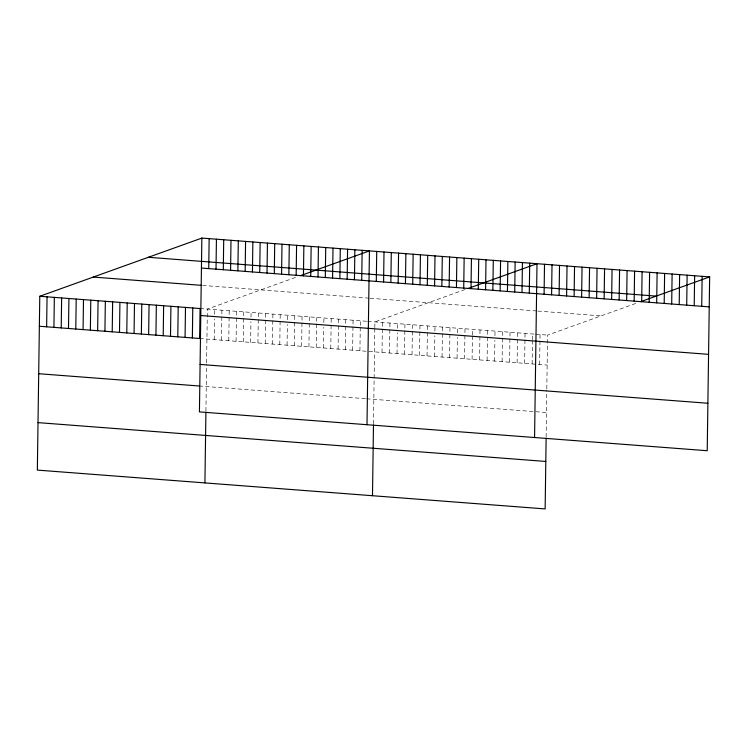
<?xml version="1.0" encoding="UTF-8"?>
<svg xmlns="http://www.w3.org/2000/svg" width="747" height="747" viewBox="0 0 747 747"><rect width="100%" height="100%" fill="white"/><g stroke="black" fill="none" stroke-linecap="round" stroke-linejoin="round"><path stroke-width="0.56" stroke-dasharray="3.73 2.8" d="M205.929 410.981L206.583 363.929M206.602 362.799L207.349 309.09L296.55 277.053M214.212 339.614L214.501 318.866M214.566 314.254L214.632 309.641M221.504 340.174L221.915 310.201M228.787 340.735L229.208 310.761M236.071 341.286L236.491 311.312M243.354 341.846L243.774 311.873M250.647 342.406L250.936 321.649M251.001 317.036L251.057 312.433M257.93 342.957L258.35 312.984M265.213 343.517L265.633 313.544M272.496 344.078L272.916 314.104M279.789 344.628L280.2 314.655M287.072 345.189L287.362 324.441M287.427 319.828L287.492 315.215M294.355 345.749L294.776 315.776M301.639 346.3L302.059 316.326M308.931 346.86L309.351 316.887M316.214 347.42L316.635 317.438M323.498 347.971L323.787 327.223M323.853 322.611L323.918 317.998M330.781 348.532L331.201 318.558M338.074 349.092L338.494 319.109M345.357 349.643L345.777 319.669M352.64 350.203L353.06 320.23M359.923 350.763L360.269 326.551M360.278 325.393L360.343 320.78M373.491 423.801L374.817 328.82M374.835 327.662L374.919 321.901L465.148 289.5M382.006 352.444L382.427 322.471M389.514 353.023L389.934 323.049M397.021 353.592L397.311 332.845M397.376 328.232L397.441 323.619M404.529 354.171L404.939 324.198M412.036 354.741L412.447 324.768M419.534 355.32L419.954 325.347M427.041 355.889L427.461 325.916M434.549 356.468L434.838 335.711M434.903 331.098L434.969 326.495M442.056 357.038L442.476 327.065M449.563 357.617L449.983 327.634M457.071 358.187L457.36 337.439M457.425 332.826L457.491 328.213M464.578 358.765L464.998 328.783M472.085 359.335L472.403 336.281M472.421 335.123L472.506 329.362M479.593 359.914L480.004 329.931M487.1 360.484L487.511 330.51M494.598 361.053L494.887 340.305M494.953 335.692L495.018 331.08M502.105 361.632L502.526 331.659M509.613 362.202L510.033 332.228M517.12 362.781L517.54 332.807M524.627 363.35L525.048 333.377M532.135 363.929L532.452 340.865M532.471 339.717L532.555 333.956M539.642 364.499L540.062 334.525M546.141 436.995L546.804 389.943M546.813 388.813L547.57 335.104L637.789 302.703M202.549 285.429L369.083 298.156M370.12 298.24L536.71 310.976M537.784 311.06L601.055 315.897M200.065 308.53L366.59 321.266M367.636 321.341L534.693 334.114M535.767 334.198L547.57 335.104M199.645 338.503L547.149 365.078M198.982 385.975L365.507 398.702M366.553 398.786L546.487 412.54"/><path stroke-width="1.12" d="M201.858 238.078L199.43 411.896L707.222 450.73L709.65 276.904L201.858 238.078L39.778 296.27L37.35 470.096L545.142 508.922L546.122 438.162M46.641 326.803L47.061 296.83M53.933 327.363L54.344 297.39M61.217 327.924L61.637 297.941M68.5 328.475L68.92 298.501M75.783 329.035L76.203 299.061M83.076 329.595L83.487 299.612M90.359 330.146L90.779 300.173M97.642 330.706L98.062 300.733M104.925 331.266L105.346 301.284M112.218 331.817L112.638 301.844M119.501 332.378L119.922 302.404M126.785 332.929L127.205 302.955M134.068 333.489L134.488 303.515M141.36 334.049L141.781 304.076M148.644 334.6L149.064 304.627M155.927 335.16L156.347 305.187M163.22 335.72L163.63 305.747M170.503 336.271L170.923 306.298M177.786 336.832L178.206 306.858M185.069 337.392L185.489 307.419M192.362 337.943L192.773 307.969M204.921 482.907L205.911 412.148M208.73 268.612L209.151 238.638M216.014 269.172L216.434 239.189M223.297 269.723L223.717 239.75M230.59 270.283L231 240.31M237.873 270.844L238.293 240.861M245.156 271.394L245.576 241.421M252.439 271.955L252.859 241.981M259.732 272.515L260.143 242.532M267.015 273.066L267.435 243.092M274.298 273.626L274.719 243.653M281.582 274.186L282.002 244.204M288.874 274.737L289.285 244.764M296.157 275.298L296.578 245.324M303.441 275.858L303.861 245.875M310.724 276.409L311.144 246.435M318.017 276.969L318.427 246.996M325.3 277.52L325.72 247.546M332.583 278.08L333.003 248.107M339.866 278.64L340.287 248.667M347.159 279.191L347.579 249.218M354.442 279.752L354.862 249.778M361.725 280.312L362.146 250.338M367.001 424.716L369.429 250.889L300.639 275.596M372.492 495.719L373.481 424.959M376.301 281.423L376.721 251.45M383.584 281.983L384.005 252.01M390.868 282.534L391.288 252.561M398.151 283.094L398.571 253.121M405.444 283.655L405.864 253.681M412.727 284.205L413.147 254.232M420.01 284.766L420.43 254.792M427.303 285.326L427.714 255.353M434.586 285.877L435.006 255.904M441.869 286.437L442.289 256.464M449.152 286.997L449.573 257.024M456.445 287.548L456.856 257.575M463.728 288.109L464.148 258.135M471.012 288.669L471.432 258.695M478.295 289.22L478.715 259.246M485.587 289.78L485.998 259.807M492.871 290.34L493.291 260.358M500.154 290.891L500.574 260.918M507.437 291.451L507.857 261.478M514.73 292.012L515.141 262.029M522.013 292.563L522.433 262.589M529.296 293.123L529.716 263.149M534.572 437.527L537 263.7L468.21 288.407M544.087 294.253L544.507 264.279M551.594 294.832L552.014 264.849M559.101 295.401L559.522 265.428M566.609 295.98L567.029 265.997M574.116 296.55L574.536 266.576M581.624 297.119L582.044 267.146M589.131 297.698L589.551 267.725M596.638 298.268L597.049 268.294M604.146 298.847L604.556 268.873M611.644 299.416L612.064 269.443M619.151 299.995L619.571 270.022M626.658 300.565L627.078 270.591M634.166 301.144L634.586 271.17M641.673 301.713L642.093 271.74M649.18 302.292L649.601 272.31M656.688 302.862L657.108 272.888M664.195 303.441L664.615 273.458M671.702 304.01L672.113 274.037M679.21 304.589L679.621 274.607M686.708 305.159L687.128 275.185M694.215 305.728L694.635 275.755M701.722 306.307L702.143 276.334M640.851 301.611L709.65 276.904M148.373 257.285L656.165 296.111M201.438 268.052L709.23 306.877M93.263 277.072L201.513 285.345M39.778 296.27L200.065 308.53L199.645 338.503L39.358 326.252M200.784 315.523L708.567 354.349M200.093 364.433L707.885 403.259M38.695 373.715L198.982 385.975M38.013 422.625L545.805 461.45"/></g></svg>
